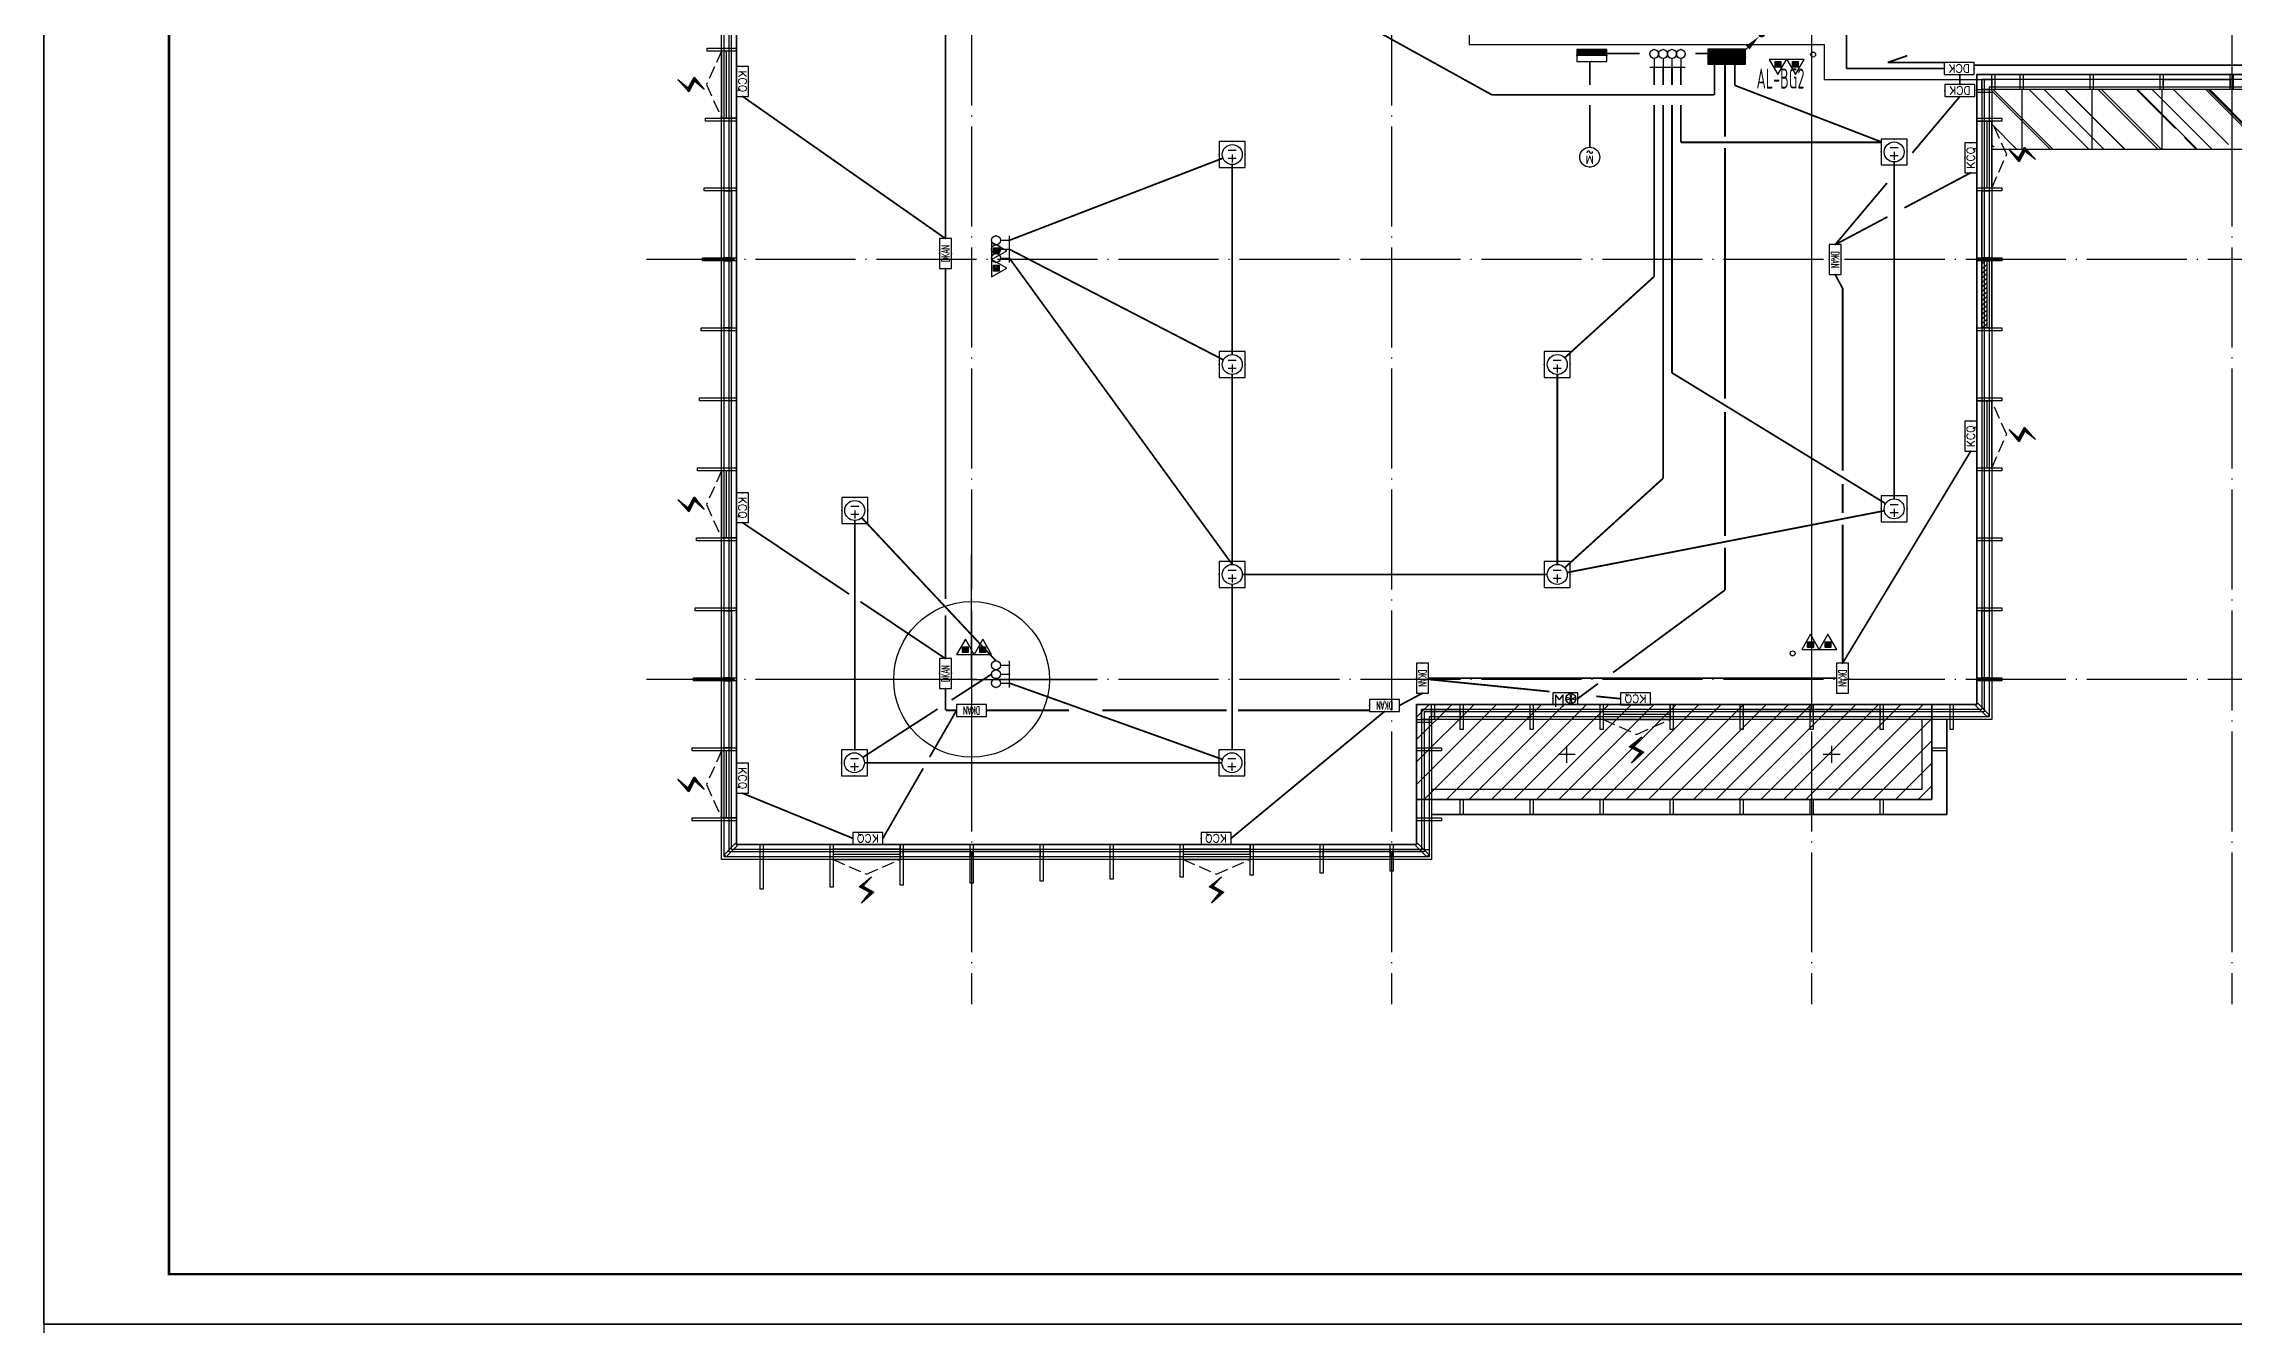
# Model space of a CAD drawing. Extents: x -292644 to 263613, y -713695 to 491457.
# Drawn here: x 93204 to 136987, y 46500 to 72115 of the extents above; entities that cross this region are included whole.
import ezdxf
from ezdxf.enums import TextEntityAlignment as Align
from ezdxf.xclip import XClip

# ---------------------------------------------------------------- set-up
doc = ezdxf.new("R2010")
doc.units = 0
doc.header["$LTSCALE"] = 1000
doc.header["$MEASUREMENT"] = 0
for name, pattern in [('104-10 轴网$0$DOTE', [2.42, 2, -0.2, 0.02, -0.2]), ('8#楼幕墙$0$109-34 轴网$0$L1$0$$AUDIT_BAD_LTYPE1', [0]), ('8#楼幕墙$0$DASH', [0.35, 0.25, -0.1]), ('X-104 8#10#平面_t3$0$109-34 轴网$0$L1$0$$AUDIT_BAD_LTYPE1', [0]), ('X-104 8#10#平面_t3$0$DASH', [0.35, 0.25, -0.1])]:
    doc.linetypes.add(name, pattern=pattern)
doc.layers.get('0').update_dxf_attribs({"linetype": 'CONTINUOUS'})
doc.layers.get('Defpoints').update_dxf_attribs({"linetype": 'CONTINUOUS'})
for name, color, linetype in [('104-10 轴网$0$A_AXIS-轴线', 36, '104-10 轴网$0$DOTE'), ('8#楼幕墙$0$04-电动窗', 1, 'CONTINUOUS'), ('8#楼幕墙$0$A-C_玻璃幕墙', 140, 'CONTINUOUS'), ('8#楼幕墙$0$A-O_屋面', 201, 'CONTINUOUS'), ('8#楼幕墙$0$A-TECH_结构', 21, 'CONTINUOUS'), ('DIM-箱柜', 3, 'CONTINUOUS'), ('EQUIP-动力', 3, 'CONTINUOUS'), ('EQUIP-照明', 3, 'CONTINUOUS'), ('EQUIP-箱柜', 3, 'CONTINUOUS'), ('LWIRE', 4, 'CONTINUOUS'), ('WIRE-照明', 1, 'CONTINUOUS'), ('X-104 8#10#平面_t3$0$A-C_玻璃幕墙', 140, 'CONTINUOUS'), ('X-104 8#10#平面_t3$0$A-O_分水线', 127, 'CONTINUOUS'), ('X-104 8#10#平面_t3$0$A-O_屋面', 201, 'CONTINUOUS'), ('X-104 8#10#平面_t3$0$A-SUR_看线', 231, 'CONTINUOUS'), ('X-104 8#10#平面_t3$0$A-TECH_结构', 21, 'CONTINUOUS'), ('X-104 8#10#平面_t3$0$EH_玻璃', 156, 'CONTINUOUS'), ('X-104 8#10#平面_t3$0$水-消火栓', 41, 'CONTINUOUS')]:
    doc.layers.add(name, color=color, linetype=linetype)
doc.layers.add('8#楼幕墙$0$04-不打印_辅助线', color=165, linetype='CONTINUOUS', plot=False)
doc.layers.add('X-104 8#10#平面_t3$0$04-不打印_辅助线', color=165, linetype='CONTINUOUS', plot=False)
doc.layers.add('X-104 8#10#平面_t3$0$000套内', color=226, linetype='CONTINUOUS', lineweight=30, plot=False)
doc.layers.get('X-104 8#10#平面_t3$0$A-O_分水线').off()
doc.styles.add('_TCH_LABEL', font='COMPLEX', dxfattribs={"bigfont": 'GBCBIG'})
doc.styles.add('_TEL_DIM', font='SIMPLEX', dxfattribs={"width": 0.8, "height": 3.5, "bigfont": 'HZTXT'})
doc.styles.get("Standard").update_dxf_attribs({"font": 'gbenor.shx', "bigfont": 'gbcbig.shx'})

# ---------------------------------------------------------------- blocks, each defined once
blk = doc.blocks.new('图框-A1')
for points, const_width in [([(0, 0), (841, 0), (841, 594), (0, 594)], 0.05), ([(766, 584), (25, 584), (25, 10), (766, 10)], 0.5)]:
    blk.add_lwpolyline(points, close=True, dxfattribs=dict(const_width=const_width))
at = {"const_width": 0.05}
for points in [[(420.5, 594), (420.5, 592)], [(420.5, 0), (420.5, 2)]]:
    blk.add_lwpolyline(points, dxfattribs=at)
blk = doc.blocks.new('104-10 轴网')
at = {"layer": '104-10 轴网$0$A_AXIS-轴线', "linetype": '104-10 轴网$0$DOTE'}
for p, q in [((120430, 40100), (120430, -6500)), ((128830, 40100), (128830, -6500)), ((137230, 40100), (137230, -6500)), ((145630, 40100), (145630, -6500)), ((168930, 8400), (113930, 8400)), ((168930, 0), (113930, 0))]:
    blk.add_line(p, q, dxfattribs=at)
at = {"layer": 'Defpoints'}
blk.add_lwpolyline([(104380, 45500), (178480, 45500), (178480, -11900), (104380, -11900)], close=True, dxfattribs=at)
blk = doc.blocks.new('X-104 8#10#平面_t3$0$fdhggh')
at = {"layer": 'X-104 8#10#平面_t3$0$04-不打印_辅助线', "linetype": 'X-104 8#10#平面_t3$0$109-34 轴网$0$L1$0$$AUDIT_BAD_LTYPE1'}
h = blk.add_hatch(dxfattribs=at)
h.set_pattern_fill('ANSI31', color=256, scale=200)
h.set_pattern_definition([(45, (-111756.95, 3e-10), (-224.5064, 224.5064), [])])
h.paths.add_polyline_path([(8900, 57000), (19200, 57000), (19200, 58900), (8900, 58900), (8900, 57000)])
at = {"layer": 'X-104 8#10#平面_t3$0$A-TECH_结构', "linetype": 'X-104 8#10#平面_t3$0$109-34 轴网$0$L1$0$$AUDIT_BAD_LTYPE1'}
for points in [[(42500, 87900), (42500, 97700), (24700, 97700), (24700, 96300), (13500, 96300), (13500, 89300), (7900, 89300), (7900, 87900), (-3300, 87900), (-3300, 76700), (-4700, 76700), (-4700, 56100), (8900, 56100), (8900, 58900), (20100, 58900), (20100, 71500), (27100, 71500), (27100, 75700), (33100, 75700), (33100, 72900), (45300, 72900), (45300, 87900)], [(8900, 57000), (19200, 57000), (19200, 58900), (8900, 58900), (8900, 57000)]]:
    blk.add_lwpolyline(points, close=True, dxfattribs=at)
blk = doc.blocks.new('8#楼幕墙$0$2')
at = {"linetype": '8#楼幕墙$0$109-34 轴网$0$L1$0$$AUDIT_BAD_LTYPE1'}
for points in [[(-199772, 234016), (-199772, 236514)], [(-199772, 234016), (-202271, 234016)], [(-199772, 234016), (-199772, 231517)], [(-199772, 234016), (-197274, 234016)]]:
    blk.add_lwpolyline(points, dxfattribs=at)
blk.add_circle((-199772, 234016), 1557)
blk = doc.blocks.new('8#楼幕墙$0$ii')
blk.add_lwpolyline([(-1340, 0), (0, 0), (0, -150), (-1340, -150)], close=True)
blk = doc.blocks.new('8#楼幕墙$0$$WINLIB2D$00000039')
at = {"color": 0}
for points in [[(-0.5, 0.5), (-0.5, -0.5)], [(0.5, 0.5), (-0.5, 0.5)], [(0.5, -0.5), (0.5, 0.5)], [(-0.5, 0.167), (0.5, 0.167)], [(-0.452, -0.167), (-0.5, 0.084)], [(-0.384, -0.167), (-0.448, 0.167)], [(-0.316, -0.167), (-0.38, 0.167)], [(-0.248, -0.167), (-0.312, 0.167)], [(-0.18, -0.167), (-0.244, 0.167)], [(-0.112, -0.167), (-0.176, 0.167)], [(-0.044, -0.167), (-0.108, 0.167)], [(0.024, -0.167), (-0.04, 0.167)], [(0.092, -0.167), (0.028, 0.167)], [(0.16, -0.167), (0.096, 0.167)], [(0.228, -0.167), (0.164, 0.167)], [(0.296, -0.167), (0.232, 0.167)], [(0.364, -0.167), (0.3, 0.167)], [(0.432, -0.167), (0.368, 0.167)], [(0.5, -0.167), (0.436, 0.167)], [(-0.5, -0.167), (0.5, -0.167)], [(0.5, -0.5), (-0.5, -0.5)]]:
    blk.add_lwpolyline(points, dxfattribs=at)
blk = doc.blocks.new('8#楼幕墙$0$$TCHSYS$WIN2D')
for p, q in [((-0.5, 0.5), (0.5, 0.5)), ((-0.5, 0.5), (-0.5, -0.5)), ((0.5, 0.5), (0.5, -0.5)), ((0.5, 0.167), (-0.5, 0.167)), ((0.5, -0.167), (-0.5, -0.167)), ((-0.5, -0.5), (0.5, -0.5))]:
    blk.add_line(p, q)
blk = doc.blocks.new('8#楼幕墙$0$开启扇')
at = {"layer": '8#楼幕墙$0$04-电动窗'}
h = blk.add_hatch(color=1, dxfattribs=at)
h.dxf.hatch_style = 1
h.paths.add_polyline_path([(771, 399), (600, 588), (817, 705), (569, 925), (738, 715), (521, 598)])
at = {"linetype": '8#楼幕墙$0$DASH'}
blk.add_lwpolyline([(0, 50), (670, 350), (1340, 50)], dxfattribs=at)
at = {"layer": '8#楼幕墙$0$04-电动窗', "color": 1}
blk.add_lwpolyline([(771, 399), (600, 588), (817, 705), (569, 925), (738, 715), (521, 598), (771, 399)], close=True, dxfattribs=at)
at = {"xscale": -1340, "yscale": 300, "zscale": 1340, "rotation": 180}
blk.add_blockref('8#楼幕墙$0$$TCHSYS$WIN2D', (670, -100), dxfattribs=at)
blk = doc.blocks.new('*U3362')
blk.add_lwpolyline([(720, 0), (0, 0), (0, 150), (720, 150)], close=True)
blk = doc.blocks.new('*U3358')
blk.add_lwpolyline([(510, 0), (0, 0), (0, 150), (510, 150)], close=True)
blk = doc.blocks.new('8#楼幕墙$0$A$C13E80662')
for points in [[(150, 150), (150, 200), (0, 200), (0, 0), (150, 0)], [(150, 0), (200, 0), (200, 150), (150, 150)]]:
    blk.add_lwpolyline(points)
blk = doc.blocks.new('8#楼幕墙')
at = {"layer": '8#楼幕墙$0$04-不打印_辅助线'}
for points in [[(-18550, 46500), (65550, 46500), (65550, 105900), (-18550, 105900)], [(-18550, -12900), (65550, -12900), (65550, 46500), (-18550, 46500)]]:
    blk.add_lwpolyline(points, close=True, dxfattribs=at)
at = {"layer": '8#楼幕墙$0$A-C_玻璃幕墙'}
for points in [[(-3600, 88200), (7600, 88200), (7600, 89600), (13200, 89600), (13200, 96600), (24400, 96600), (24400, 98000), (42800, 98000), (42800, 88200), (45600, 88200), (45600, 72600), (32800, 72600), (32800, 75400), (27400, 75400), (27400, 71200), (20400, 71200), (20400, 58600), (9200, 58600), (9200, 55800), (-5000, 55800), (-5000, 77000), (-3600, 77000)], [(-3550, 88150), (7650, 88150), (7650, 89550), (13250, 89550), (13250, 96550), (24450, 96550), (24450, 97950), (42750, 97950), (42750, 88150), (45550, 88150), (45550, 72650), (32850, 72650), (32850, 75450), (27350, 75450), (27350, 71250), (20350, 71250), (20350, 58650), (9150, 58650), (9150, 55850), (-4950, 55850), (-4950, 76950), (-3550, 76950)], [(-3400, 88000), (7800, 88000), (7800, 89400), (13400, 89400), (13400, 96400), (24600, 96400), (24600, 97800), (42600, 97800), (42600, 88000), (45400, 88000), (45400, 72800), (33000, 72800), (33000, 75600), (27200, 75600), (27200, 71400), (20200, 71400), (20200, 58800), (9000, 58800), (9000, 56000), (-4800, 56000), (-4800, 76800), (-3400, 76800)], [(-5290, 71970), (-5290, 72030), (-4700, 72030), (-4700, 71970)], [(20460, 71200), (20400, 71200), (20400, 71500), (20460, 71500)], [(20970, 71500), (21030, 71500), (21030, 71200), (20970, 71200)], [(22370, 71500), (22430, 71500), (22430, 71200), (22370, 71200)], [(23770, 71500), (23830, 71500), (23830, 71200), (23770, 71200)], [(25170, 71500), (25230, 71500), (25230, 71200), (25170, 71200)], [(20400, 71200), (20400, 71140), (20100, 71140), (20100, 71200)], [(-5320, 70570), (-5320, 70630), (-4700, 70630), (-4700, 70570)], [(20100, 70570), (20100, 70630), (20600, 70630), (20600, 70570)], [(-5350, 69170), (-5350, 69230), (-4700, 69230), (-4700, 69170)], [(20100, 69170), (20100, 69230), (20600, 69230), (20600, 69170)], [(-5380, 67770), (-5380, 67830), (-4700, 67830), (-4700, 67770)], [(20100, 67770), (20100, 67830), (20600, 67830), (20600, 67770)], [(-5410, 66370), (-5410, 66430), (-4700, 66430), (-4700, 66370)], [(20100, 66370), (20100, 66430), (20600, 66430), (20600, 66370)], [(-5440, 64970), (-5440, 65030), (-4700, 65030), (-4700, 64970)], [(20100, 64970), (20100, 65030), (20600, 65030), (20600, 64970)], [(-5480, 63570), (-5480, 63630), (-4700, 63630), (-4700, 63570)], [(20100, 63570), (20100, 63630), (20600, 63630), (20600, 63570)], [(-5500, 62170), (-5500, 62230), (-4700, 62230), (-4700, 62170)], [(20100, 62170), (20100, 62230), (20600, 62230), (20600, 62170)], [(-5530, 60770), (-5530, 60830), (-4700, 60830), (-4700, 60770)], [(20100, 60770), (20100, 60830), (20600, 60830), (20600, 60770)], [(-5560, 59370), (-5560, 59430), (-4700, 59430), (-4700, 59370)], [(20100, 59370), (20100, 59430), (20600, 59430), (20600, 59370)], [(9260, 58600), (9200, 58600), (9200, 58900), (9260, 58900)], [(9830, 58400), (9770, 58400), (9770, 58900), (9830, 58900)], [(11230, 58400), (11170, 58400), (11170, 58900), (11230, 58900)], [(12630, 58400), (12570, 58400), (12570, 58900), (12630, 58900)], [(14030, 58400), (13970, 58400), (13970, 58900), (14030, 58900)], [(15430, 58400), (15370, 58400), (15370, 58900), (15430, 58900)], [(16830, 58400), (16770, 58400), (16770, 58900), (16830, 58900)], [(18230, 58400), (18170, 58400), (18170, 58900), (18230, 58900)], [(19630, 58400), (19570, 58400), (19570, 58900), (19630, 58900)], [(20350, 58693), (20307, 58650), (20079, 58879), (20121, 58921)], [(9200, 58600), (9200, 58540), (8900, 58540), (8900, 58600)], [(-5590, 57970), (-5590, 58030), (-4700, 58030), (-4700, 57970)], [(8900, 57970), (8900, 58030), (9400, 58030), (9400, 57970)], [(19200, 57970), (19200, 58030), (19500, 58030), (19500, 57970)], [(9830, 56700), (9770, 56700), (9770, 57000), (9830, 57000)], [(11230, 56700), (11170, 56700), (11170, 57000), (11230, 57000)], [(12630, 56700), (12570, 56700), (12570, 57000), (12630, 57000)], [(14030, 56700), (13970, 56700), (13970, 57000), (14030, 57000)], [(15430, 56700), (15370, 56700), (15370, 57000), (15430, 57000)], [(16830, 56700), (16770, 56700), (16770, 57000), (16830, 57000)], [(18230, 56700), (18170, 56700), (18170, 57000), (18230, 57000)], [(-5590, 56570), (-5590, 56630), (-4700, 56630), (-4700, 56570)], [(8900, 56570), (8900, 56630), (9400, 56630), (9400, 56570)], [(-4679, 56079), (-4721, 56121), (-4950, 55893), (-4908, 55850)], [(-4170, 55200), (-4230, 55200), (-4230, 56100), (-4170, 56100)], [(-2770, 55240), (-2830, 55240), (-2830, 56100), (-2770, 56100)], [(-1370, 55280), (-1430, 55280), (-1430, 56100), (-1370, 56100)], [(30, 55320), (-30, 55320), (-30, 56100), (30, 56100)], [(1430, 55360), (1370, 55360), (1370, 56100), (1430, 56100)], [(2830, 55400), (2770, 55400), (2770, 56100), (2830, 56100)], [(4230, 55440), (4170, 55440), (4170, 56100), (4230, 56100)], [(5630, 55480), (5570, 55480), (5570, 56100), (5630, 56100)], [(7030, 55520), (6970, 55520), (6970, 56100), (7030, 56100)], [(8430, 55560), (8370, 55560), (8370, 56100), (8430, 56100)], [(9150, 55893), (9107, 55850), (8879, 56079), (8921, 56121)]]:
    blk.add_lwpolyline(points, close=True, dxfattribs=at)
at = {"layer": '8#楼幕墙$0$A-O_屋面'}
for points in [[(19500, 58600), (19500, 56700), (9200, 56700)], [(19200, 58600), (19200, 57000), (9200, 57000)], [(19000, 58600), (19000, 57200), (9200, 57200)]]:
    blk.add_lwpolyline(points, dxfattribs=at)
at = {"layer": '8#楼幕墙$0$A-TECH_结构'}
blk.add_lwpolyline([(-3300, 87900), (7900, 87900), (7900, 89300), (13500, 89300), (13500, 96300), (24700, 96300), (24700, 97700), (42500, 97700), (42500, 87900), (45300, 87900), (45300, 72900), (33100, 72900), (33100, 75700), (27100, 75700), (27100, 71500), (20100, 71500), (20100, 58900), (8900, 58900), (8900, 56100), (-4700, 56100), (-4700, 76700), (-3300, 76700)], close=True, dxfattribs=at)
at = {"layer": '8#楼幕墙$0$04-不打印_辅助线', "rotation": 180}
blk.add_blockref('8#楼幕墙$0$2', (-199772, 293416), dxfattribs=at)
at = {"layer": '8#楼幕墙$0$A-C_玻璃幕墙', "linetype": '8#楼幕墙$0$109-34 轴网$0$L1$0$$AUDIT_BAD_LTYPE1', "xscale": -1}
for p, rotation in [((-4950, 71970), 90), ((20350, 69230), 270), ((20350, 63630), 270), ((-4950, 63570), 90), ((12630, 58650), 180), ((-4950, 57970), 90), ((-2770, 55850), 180), ((4230, 55850), 180)]:
    blk.add_blockref('8#楼幕墙$0$开启扇', p, dxfattribs=dict(at, rotation=rotation))
at = {"layer": '8#楼幕墙$0$A-C_玻璃幕墙', "xscale": -1, "rotation": 180}
for p in [(20200, 71400), (9000, 58800)]:
    blk.add_blockref('8#楼幕墙$0$A$C13E80662', p, dxfattribs=at)
at = {"layer": '8#楼幕墙$0$A-C_玻璃幕墙'}
for name, p, rotation in [('8#楼幕墙$0$ii', (23830, 71250), 180), ('8#楼幕墙$0$ii', (-4950, 69170), 90), ('8#楼幕墙$0$ii', (20350, 67830), 270), ('8#楼幕墙$0$ii', (-4950, 67770), 90), ('8#楼幕墙$0$ii', (-4950, 60770), 90), ('8#楼幕墙$0$ii', (20200, 60770), 90), ('8#楼幕墙$0$ii', (-4950, 59370), 90), ('*U3358', (9770, 58800), 180), ('8#楼幕墙$0$ii', (15430, 58650), 180), ('8#楼幕墙$0$ii', (16830, 58650), 180), ('8#楼幕墙$0$ii', (-1370, 55850), 180), ('8#楼幕墙$0$ii', (30, 55850), 180), ('8#楼幕墙$0$ii', (7030, 55850), 180), ('*U3362', (9150, 56000), 180)]:
    blk.add_blockref(name, p, dxfattribs=dict(at, rotation=rotation))
at = {"layer": '8#楼幕墙$0$A-C_玻璃幕墙', "linetype": '8#楼幕墙$0$109-34 轴网$0$L1$0$$AUDIT_BAD_LTYPE1', "rotation": 270}
blk.add_blockref('8#楼幕墙$0$ii', (20350, 66430), dxfattribs=at)
at = {"layer": 'Defpoints', "color": 2, "linetype": '8#楼幕墙$0$109-34 轴网$0$L1$0$$AUDIT_BAD_LTYPE1', "xscale": 1340, "yscale": 300.0000000000001, "zscale": -1340, "rotation": 270}
blk.add_blockref('8#楼幕墙$0$$WINLIB2D$00000039', (20250, 67100), dxfattribs=at)
blk = doc.blocks.new('X-104 8#10#平面_t3$0$jtkjuyriuy')
h = blk.add_hatch()
h.set_pattern_fill('ANSI31', color=8, scale=30, angle=45)
h.set_pattern_definition([(90, (0, 0), (-47.625, 1e-14), [])])
h.paths.add_polyline_path([(-138, 138), (138, 138), (138, -138), (-138, -138)])
for points in [[(-168, 168), (168, 168), (168, -168), (-168, -168)], [(-138, 138), (138, 138), (138, -138), (-138, -138)]]:
    blk.add_lwpolyline(points, close=True)
at = {"layer": 'X-104 8#10#平面_t3$0$04-不打印_辅助线'}
for p, q in [((-168, 0), (168, 0)), ((0, 168), (0, -168))]:
    blk.add_line(p, q, dxfattribs=at)
blk = doc.blocks.new('X-104 8#10#平面_t3$0$$TWTSYS$00000546')
h = blk.add_hatch()
h.set_pattern_fill('ANSI31', color=256, scale=200, style=0)
h.set_pattern_definition([(45, (-38543.802, -6670.83), (-17.67767, 17.67767), [])])
h.paths.add_polyline_path([(-65, 174), (65, 174), (65, 44), (-65, 44)])
for points in [[(0, 344), (-198, 0), (198, 0)], [(-65, 174), (65, 174), (65, 44), (-65, 44)]]:
    blk.add_lwpolyline(points, close=True)
blk = doc.blocks.new('X-104 8#10#平面_t3$0$A$C46662BA1')
at = {"layer": 'X-104 8#10#平面_t3$0$水-消火栓'}
for centre in [(128587, 71900), (128177, 59920)]:
    blk.add_circle(centre, 50, dxfattribs=at)
at = {"layer": 'X-104 8#10#平面_t3$0$水-消火栓', "xscale": 0.88, "yscale": 0.88, "zscale": 0.88}
for p, rotation in [((127882, 71800), 179.9999999999992), ((128232, 71800), 179.9999999999992), ((112157, 67975), 270), ((112157, 67626), 270), ((111633, 59900), 359.9999999999999), ((111982, 59900), 359.9999999999999), ((128534, 59999), 359.9999999999999), ((128883, 59999), 359.9999999999999)]:
    blk.add_blockref('X-104 8#10#平面_t3$0$$TWTSYS$00000546', p, dxfattribs=dict(at, rotation=rotation))
blk = doc.blocks.new('X-104 8#10#平面_t3')
at = {"layer": 'X-104 8#10#平面_t3$0$EH_玻璃'}
h = blk.add_hatch(dxfattribs=at)
h.set_pattern_fill('AR-RROOF', color=256, scale=600, angle=135)
h.set_pattern_definition([(135, (153756.95, 1e-05), (-1724.209, 646.5784), [11430, -1524, 3810, -762]), (135, (152770.9, 447.2), (-177.809, -1255.44), [2286, -251.46, 4572, -571.5]), (135, (153029.55, -188.6), (-3162.8462, 2440.8336), [6096, -1066.8, 3048, -762])])
h.paths.add_polyline_path([(141157, 73800), (139157, 73800), (139157, 71200), (132157, 71200), (132157, 70000), (141157, 70000)])
at = {"linetype": 'X-104 8#10#平面_t3$0$109-34 轴网$0$L1$0$$AUDIT_BAD_LTYPE1'}
blk.add_lwpolyline([(177307, 105900), (177307, 46500), (93207, 46500), (93207, 105900)], close=True, dxfattribs=at)
at = {"layer": 'X-104 8#10#平面_t3$0$000套内'}
blk.add_lwpolyline([(120157, 88050), (120157, 84250), (120057, 84250), (120057, 81450), (121707, 81450), (121707, 72100), (128807, 72100), (128807, 71400), (132007, 71400), (132007, 58750), (120807, 58750), (120807, 55950), (106907, 55950), (106907, 71500), (106907, 76850), (108307, 76850), (108307, 88050)], close=True, dxfattribs=at)
at = {"layer": 'X-104 8#10#平面_t3$0$04-不打印_辅助线', "linetype": 'X-104 8#10#平面_t3$0$109-34 轴网$0$L1$0$$AUDIT_BAD_LTYPE1'}
blk.add_lwpolyline([(177307, 46500), (93207, 46500), (93207, 105900), (177307, 105900)], close=True, dxfattribs=at)
at = {"layer": 'X-104 8#10#平面_t3$0$04-不打印_辅助线'}
blk.add_lwpolyline([(131257, 56700), (131257, 58600), (120957, 58600), (120957, 56700)], close=True, dxfattribs=at)
at = {"layer": 'X-104 8#10#平面_t3$0$A-C_玻璃幕墙'}
for p, q in [((132757, 71200), (132757, 70000)), ((134157, 71200), (134157, 70000)), ((135557, 71200), (135557, 70000)), ((136957, 71200), (136957, 70000))]:
    blk.add_line(p, q, dxfattribs=at)
blk.add_lwpolyline([(141157, 73500), (141157, 70000), (132157, 70000)], dxfattribs=at)
at = {"layer": 'X-104 8#10#平面_t3$0$A-O_屋面'}
for points in [[(131257, 58600), (131257, 56700), (120957, 56700)], [(130957, 58600), (130957, 57000), (120957, 57000)]]:
    blk.add_lwpolyline(points, dxfattribs=at)
at = {"layer": 'X-104 8#10#平面_t3$0$A-SUR_看线', "linetype": 'X-104 8#10#平面_t3$0$DASH', "ltscale": 2, "const_width": 30}
blk.add_lwpolyline([(128557, 59800), (128557, 72000)], dxfattribs=at)
at = {"layer": 'X-104 8#10#平面_t3$0$A-TECH_结构', "linetype": 'X-104 8#10#平面_t3$0$109-34 轴网$0$L1$0$$AUDIT_BAD_LTYPE1'}
blk.add_lwpolyline([(130957, 58900), (130957, 57000), (120657, 57000)], dxfattribs=at)
at = {"linetype": 'X-104 8#10#平面_t3$0$109-34 轴网$0$L1$0$$AUDIT_BAD_LTYPE1'}
ref = blk.add_blockref('8#楼幕墙', (111757, 0), dxfattribs=at)
XClip(ref).set_block_clipping_path([(-18549.9999999995, -12899.9999999999), (65550.0000000003, 284100.0000000003)])
blk.add_blockref('X-104 8#10#平面_t3$0$fdhggh', (111757, 0), dxfattribs=at)
at = {"xscale": 100, "yscale": 100, "zscale": 100}
for p in [(93207, 46500), (93207, -12900)]:
    blk.add_blockref('图框-A1', p, dxfattribs=at)
at = {"linetype": 'X-104 8#10#平面_t3$0$109-34 轴网$0$L1$0$$AUDIT_BAD_LTYPE1'}
ref = blk.add_blockref('104-10 轴网', (-8673, 59400), dxfattribs=at)
XClip(ref).set_block_clipping_path([(104379.5977508624, -11900), (178479.5977508624, 45500)])
at = {"layer": 'X-104 8#10#平面_t3$0$A-O_分水线', "linetype": 'X-104 8#10#平面_t3$0$109-34 轴网$0$L1$0$$AUDIT_BAD_LTYPE1'}
blk.add_blockref('X-104 8#10#平面_t3$0$A$C46662BA1', (0, 0), dxfattribs=at)
at = {"layer": 'X-104 8#10#平面_t3$0$A-O_分水线', "xscale": -1}
for p in [(123657, 57900), (128957, 57900)]:
    blk.add_blockref('X-104 8#10#平面_t3$0$jtkjuyriuy', p, dxfattribs=at)
blk = doc.blocks.new('*X9')
at = {"color": 0}
for p, q in [((-250, 33), (-83, 200)), ((-250, 68), (-118, 200)), ((-250, 104), (-154, 200)), ((-250, 139), (-189, 200)), ((-250, 174), (-224, 200)), ((-247, 0), (-47, 200)), ((-212, 0), (-12, 200)), ((-177, 0), (23, 200)), ((-141, 0), (59, 200)), ((-106, 0), (94, 200)), ((-71, 0), (129, 200)), ((-35, 0), (165, 200)), ((0, 0), (200, 200)), ((35, 0), (235, 200)), ((71, 0), (250, 179)), ((106, 0), (250, 144)), ((141, 0), (250, 109)), ((177, 0), (250, 73)), ((212, 0), (250, 38)), ((247, 0), (250, 3))]:
    blk.add_line(p, q, dxfattribs=at)
blk = doc.blocks.new('$equip$00001421')
for p, q in [((0.75, 0.6), (-0.75, 0.6)), ((-0.75, 0.6), (-0.75, 0)), ((-0.75, 0), (0.75, 0)), ((0.75, 0), (0.75, 0.6))]:
    blk.add_line(p, q)
at = {"const_width": 0.6}
blk.add_lwpolyline([(-0.75, 0.3), (0.75, 0.3)], dxfattribs=at)
for p in [(-0.75, 0.3), (0, 0.6), (0, 0), (0.75, 0.3)]:
    blk.add_point(p)
at = {"xscale": 0.00300000000061118, "yscale": 0.00300000000061118, "zscale": 0.00300000000061118}
blk.add_blockref('*X9', (0, 0), dxfattribs=at)
at = {"style": '_TCH_LABEL', "flags": 9}
blk.add_attdef('A', (0, 0), '', height=0.00002, dxfattribs=at)
blk = doc.blocks.new('$TelecSys$00000081')
for p, q in [((0.104, 0.104), (0.104, 0.104)), ((-1.15, -1.15), (-0.55, -0.55)), ((-0.104, -0.104), (-0.104, -0.104))]:
    blk.add_line(p, q)
at = {"const_width": 0.142}
blk.add_lwpolyline([(0.071, 0, 1), (-0.071, 0, 1)], format="xyb", close=True, dxfattribs=at)
blk.add_solid([(-0.62, -0.48), (-0.48, -0.62), (-0.1, -0.1)])
at = {"width": 0.8, "flags": 9}
blk.add_attdef('A', (0, 0), '', height=0.00002, rotation=180, dxfattribs=at)
blk = doc.blocks.new('$equip$00001344')
for p, q in [((0.65, 0.65), (-0.65, 0.65)), ((-0.65, 0.65), (-0.65, -0.65)), ((-0.2, 0.2), (0.2, 0.2)), ((0, 0), (0, 0.4)), ((0.65, -0.65), (0.65, 0.65)), ((-0.65, -0.65), (0.65, -0.65)), ((-0.2, -0.2), (0.2, -0.2))]:
    blk.add_line(p, q)
blk.add_circle((0, 0), 0.5)
for p in [(-0.65, 0), (0, 0.65), (0.65, 0), (0, -0.65)]:
    blk.add_point(p)
at = {"flags": 9}
blk.add_attdef('A', (0, 0), '', height=0.00002, dxfattribs=at)
blk = doc.blocks.new('$equip$00002672')
for p, q in [((0.22, 0.89), (-0.22, 0.89)), ((0, 0.44), (0, 0.89))]:
    blk.add_line(p, q)
blk.add_circle((0, 0.22), 0.222)
for p in [(-0.22, 0.22), (0, 0.89), (0, 0), (0.22, 0.22)]:
    blk.add_point(p)
at = {"color": 7, "style": '_TEL_DIM', "flags": 1}
for tag in ['A', 'REMARK']:
    blk.add_attdef(tag, text='', height=0.00002, dxfattribs=at).set_placement((0, 0), align=Align.MIDDLE_CENTER)
blk = doc.blocks.new('$equip_U$00000229(HT0843)')
at = {"color": 3, "const_width": 0.025}
blk.add_lwpolyline([(-0.5, 0, 0.414214), (0, -0.5, 0.414214), (0.5, 0, 0.414214), (0, 0.5, 0.414214), (-0.5, 0, -1)], format="xyb", dxfattribs=at)
at = {"color": 3}
blk.add_circle((0, 0), 0.5, dxfattribs=at)
at = {"color": 7}
for centre, radius, start, end in [((-0.07, -0.27), 0.0768, 17.2272, 184.2164), ((0.07, -0.23), 0.0769, 197.2591, 5.1179)]:
    blk.add_arc(centre, radius, start, end, dxfattribs=at)
for p in [(-0.5, 0), (0, 0.5), (0, 0), (0.5, 0), (0, -0.5)]:
    blk.add_point(p)
at = {"color": 7, "style": '_TEL_DIM'}
blk.add_attdef('$TEXT$', text='', height=0.4, dxfattribs=at).set_placement((0, 0.14), align=Align.MIDDLE_CENTER)
at = {"color": 7, "style": '_TEL_DIM', "flags": 1}
blk.add_attdef('A', text='', height=0.000025, dxfattribs=at).set_placement((0, 0), align=Align.MIDDLE_CENTER)
blk = doc.blocks.new('*X16')
at = {"color": 0}
for p, q in [((-250, 33), (-183, 100)), ((-250, 68), (-218, 100)), ((-247, 0), (-147, 100)), ((-212, 0), (-112, 100)), ((-177, 0), (-77, 100)), ((-141, 0), (-41, 100)), ((-106, 0), (-6, 100)), ((-71, 0), (29, 100)), ((-35, 0), (65, 100)), ((0, 0), (100, 100)), ((35, 0), (135, 100)), ((71, 0), (171, 100)), ((106, 0), (206, 100)), ((141, 0), (241, 100)), ((177, 0), (250, 73)), ((212, 0), (250, 38)), ((247, 0), (250, 3))]:
    blk.add_line(p, q, dxfattribs=at)
blk = doc.blocks.new('$equip$00001414')
for p, q in [((0.75, 0.6), (-0.75, 0.6)), ((-0.75, 0.6), (-0.75, 0)), ((-0.75, 0.3), (0.75, 0.3)), ((-0.75, 0), (0.75, 0)), ((0.75, 0), (0.75, 0.6))]:
    blk.add_line(p, q)
at = {"const_width": 0.3}
blk.add_lwpolyline([(-0.75, 0.15), (0.75, 0.15)], dxfattribs=at)
for p in [(-0.75, 0.3), (0, 0.6), (0, 0), (0.75, 0.3)]:
    blk.add_point(p)
at = {"xscale": 0.00300000000061118, "yscale": 0.00300000000061118, "zscale": 0.00300000000061118}
blk.add_blockref('*X16', (0, 0), dxfattribs=at)
at = {"style": '_TCH_LABEL', "flags": 9}
blk.add_attdef('A', (0, 0), '', height=0.00002, dxfattribs=at)
blk = doc.blocks.new('$equip$00001816')
for p, q in [((0.75, 0.6), (-0.75, 0.6)), ((-0.75, 0.6), (-0.75, 0)), ((-0.75, 0), (0.75, 0)), ((0.75, 0), (0.75, 0.6))]:
    blk.add_line(p, q)
for p in [(-0.75, 0.3), (0, 0.6), (0, 0), (0.75, 0.3)]:
    blk.add_point(p)
at = {"color": 7, "style": '_TEL_DIM'}
blk.add_attdef('$TEXT$', text='', height=0.4, dxfattribs=at).set_placement((0, 0.3), align=Align.MIDDLE_CENTER)
at = {"color": 7, "style": '_TEL_DIM', "flags": 1}
blk.add_attdef('A', text='', height=0.00002, dxfattribs=at).set_placement((0, 0), align=Align.MIDDLE_CENTER)
blk = doc.blocks.new('$equip$00001305')
for p, q in [((-0.62, 0.35), (-0.62, -0.23)), ((0.62, 0.35), (-0.62, 0.35)), ((-0.49, 0.24), (-0.49, -0.35)), ((-0.49, 0.24), (-0.3, 0)), ((-0.12, 0.24), (-0.3, 0)), ((-0.12, 0.24), (-0.12, -0.35)), ((0.47, 0), (0.08, 0.11)), ((0.08, 0), (0.47, 0.11)), ((0.22, 0.25), (0.33, -0.14)), ((0.22, -0.14), (0.33, 0.25)), ((0.62, -0.23), (0.62, 0.35)), ((-0.62, -0.23), (0.62, -0.23))]:
    blk.add_line(p, q)
blk.add_circle((0.28, 0.05), 0.255)
for centre, start, end in [((0.08, 0.05), 90, 270), ((0.28, 0.25), 0, 180), ((0.47, 0.05), 270, 90), ((0.28, -0.14), 180, 0)]:
    blk.add_arc(centre, 0.0529, start, end)
for p in [(-0.62, 0.06), (0, 0.35), (0.62, 0.06), (0, -0.23)]:
    blk.add_point(p)
at = {"flags": 9}
blk.add_attdef('A', (0, 0), '', height=0.00002, dxfattribs=at)

msp = doc.modelspace()

# ---------------------------------------------------------------- linework, layer by layer
at = {"layer": 'WIRE-照明', "linetype": 'Continuous', "const_width": 35}
for points in [[(122163, 71093), (117058, 73919)], [(129253, 71620), (129253, 73562)], [(111237, 68218), (111237, 73033)], [(125119, 71921), (124458, 71921)], [(126530, 71921), (126230, 71921)], [(130077, 71740), (130467, 71876)], [(124119, 71293), (124119, 71760)], [(125408, 71644), (125408, 71293)], [(125586, 71644), (125586, 71293)], [(125764, 71644), (125764, 71293)], [(125941, 71644), (125941, 71293)], [(126612, 71700), (126612, 71093)], [(126824, 71705), (126824, 70256)], [(127023, 71705), (127023, 71282)], [(129606, 71620), (129253, 71620)], [(131220, 71620), (129606, 71620)], [(131220, 71740), (130077, 71740)], [(131520, 71500), (131520, 71300)], [(138737, 71688), (131820, 71688)], [(111237, 68218), (107177, 71063)], [(126612, 71093), (122163, 71093)], [(130571, 69932), (131520, 71060)], [(124119, 70047), (124119, 70893)], [(125408, 70893), (125408, 70099)], [(125408, 70893), (125408, 67460)], [(125586, 70893), (125586, 70099)], [(125586, 70893), (125586, 63422)], [(125764, 70893), (125764, 70099)], [(125764, 70893), (125764, 65532)], [(125941, 70893), (125941, 70143)], [(125941, 70143), (129947, 70143)], [(112513, 68183), (116785, 69827)], [(116971, 69699), (116971, 65899)], [(126824, 70031), (126824, 65015)], [(129027, 68097), (130064, 69330)], [(130412, 68832), (131737, 69534)], [(129027, 68097), (130073, 68652)], [(112513, 68005), (116794, 65791)], [(111237, 61009), (111237, 67618)], [(112513, 67828), (116971, 61699)], [(125408, 67460), (123619, 65833)], [(129177, 67220), (129027, 67497)], [(129177, 63574), (129177, 67220)], [(116971, 65499), (116971, 61699)], [(123471, 65499), (123471, 61699)], [(125764, 65532), (130036, 62916)], [(126824, 64751), (126824, 62267)], [(131737, 63963), (129177, 59725)], [(125586, 63422), (123619, 61633)], [(129177, 62725), (129177, 63310)], [(112246, 59770), (109559, 62634)], [(123667, 61537), (130011, 62773)], [(107177, 62535), (109309, 61106)], [(109422, 62579), (109422, 57997)], [(129177, 59725), (129177, 62496)], [(126824, 62037), (126824, 61188)], [(116971, 61299), (116971, 57992)], [(123271, 61499), (117171, 61499)], [(109534, 60956), (111237, 59815)], [(126824, 61188), (124587, 59538)], [(111237, 59815), (111237, 60681)], [(111237, 59215), (111237, 58780)], [(112157, 59503), (111357, 58987)], [(112513, 59326), (116776, 57799)], [(120777, 59125), (120318, 58880)], [(129057, 59425), (120897, 59425)], [(123316, 59156), (120897, 59400)], [(124282, 59313), (123880, 59017)], [(111077, 58806), (109582, 57840)], [(111457, 58780), (110919, 57844)], [(111457, 58780), (111244, 58780)], [(112057, 58780), (113703, 58780)], [(114370, 58780), (116859, 58780)], [(120018, 58760), (116946, 56220)], [(117084, 58780), (119718, 58780)], [(124735, 59013), (124249, 59062)], [(116764, 57732), (109614, 57732)], [(110789, 57619), (109984, 56220)], [(107177, 57122), (109384, 56220)]]:
    msp.add_lwpolyline(points, dxfattribs=at)
at = {"layer": 'WIRE-照明', "linetype": 'Continuous', "const_width": 35, "elevation": 2500}
for points in [[(129947, 70153), (127023, 71282)], [(130207, 69750), (130207, 63011)]]:
    msp.add_lwpolyline(points, dxfattribs=at)

# ---------------------------------------------------------------- block references
msp.add_blockref('X-104 8#10#平面_t3', (0, 0))
at = {"layer": 'EQUIP-动力', "xscale": 400, "yscale": 400, "zscale": 400}
for name, p, rotation, values in [('$equip$00001816', (107057, 71363), 270, {'$TEXT$': 'KCQ'}), ('$equip$00001816', (131507, 71740), 180, {'$TEXT$': 'DCK'}), ('$equip$00001816', (131520, 71300), 180, {'$TEXT$': 'DCK'}), ('$equip$00001816', (131857, 69834), 89.99999999999999, {'$TEXT$': 'KCQ'}), ('$equip_U$00000229(HT0843)', (124119, 69847), 180, {'$TEXT$': 'M'}), ('$equip$00001816', (131857, 64263), 89.99999999999999, {'$TEXT$': 'KCQ'}), ('$equip$00001816', (107057, 62835), 270, {'$TEXT$': 'KCQ'}), ('$equip$00001816', (125035, 59133), 180, {'$TEXT$': 'KCQ'}), ('$equip$00001816', (107057, 57422), 270, {'$TEXT$': 'KCQ'}), ('$equip$00001816', (109684, 56340), 180, {'$TEXT$': 'KCQ'}), ('$equip$00001816', (116646, 56340), 180, {'$TEXT$': 'KCQ'})]:
    msp.add_blockref(name, p, dxfattribs=dict(at, rotation=rotation)).add_auto_attribs(values)
at = {"layer": 'EQUIP-动力', "xscale": 400, "yscale": 400, "zscale": 400, "rotation": 180}
for p in [(116971, 69899), (130207, 69950, 2500), (116971, 65699), (123471, 65699), (130207, 62811, 2500), (109422, 62779), (116971, 61499), (123471, 61499), (109414, 57732), (116964, 57732)]:
    msp.add_blockref('$equip$00001344', p, dxfattribs=at)
at = {"layer": 'EQUIP-动力'}
ref = msp.add_blockref('$equip$00001816', (111357, 67918), dxfattribs=dict(at, xscale=400, yscale=400, zscale=400, rotation=89.99999999999993))
ref.add_attrib('$TEXT$', 'DKAN', dxfattribs={"layer": '0', "color": 7, "height": 160, "rotation": 90, "style": '_TEL_DIM', "width": 0.6}).set_placement((111237, 67918), align=Align.MIDDLE_CENTER)
ref = msp.add_blockref('$equip$00001816', (128907, 67797), dxfattribs=dict(at, xscale=400, yscale=400, zscale=400, rotation=270))
ref.add_attrib('$TEXT$', 'DKAN', dxfattribs={"layer": '0', "color": 7, "height": 160, "rotation": 270, "style": '_TEL_DIM', "width": 0.6}).set_placement((129027, 67797), align=Align.MIDDLE_CENTER)
ref = msp.add_blockref('$equip$00001816', (111357, 59515), dxfattribs=dict(at, xscale=400, yscale=400, zscale=400, rotation=89.99999999999993))
ref.add_attrib('$TEXT$', 'DKAN', dxfattribs={"layer": '0', "color": 7, "height": 160, "rotation": 90, "style": '_TEL_DIM', "width": 0.6}).set_placement((111237, 59515), align=Align.MIDDLE_CENTER)
ref = msp.add_blockref('$equip$00001816', (120657, 59425), dxfattribs=dict(at, xscale=400, yscale=400, zscale=400, rotation=270))
ref.add_attrib('$TEXT$', 'DKAN', dxfattribs={"layer": '0', "color": 7, "height": 160, "rotation": 270, "style": '_TEL_DIM', "width": 0.6}).set_placement((120777, 59425), align=Align.MIDDLE_CENTER)
ref = msp.add_blockref('$equip$00001816', (129057, 59425), dxfattribs=dict(at, xscale=400, yscale=400, zscale=400, rotation=270))
ref.add_attrib('$TEXT$', 'DKAN', dxfattribs={"layer": '0', "color": 7, "height": 160, "rotation": 270, "style": '_TEL_DIM', "width": 0.6}).set_placement((129177, 59425), align=Align.MIDDLE_CENTER)
at = {"layer": 'EQUIP-动力', "xscale": 400, "yscale": 400, "zscale": 400}
msp.add_blockref('$equip$00001305', (123630, 58994), dxfattribs=at)
at = {"layer": 'EQUIP-动力'}
ref = msp.add_blockref('$equip$00001816', (111757, 58900), dxfattribs=dict(at, xscale=400, yscale=400, zscale=400, rotation=180))
ref.add_attrib('$TEXT$', 'DKAN', dxfattribs={"layer": '0', "color": 7, "height": 160, "rotation": 180, "style": '_TEL_DIM', "width": 0.6}).set_placement((111757, 58780), align=Align.MIDDLE_CENTER)
ref = msp.add_blockref('$equip$00001816', (120018, 59000), dxfattribs=dict(at, xscale=400, yscale=400, zscale=400, rotation=180))
ref.add_attrib('$TEXT$', 'DKAN', dxfattribs={"layer": '0', "color": 7, "height": 160, "rotation": 180, "style": '_TEL_DIM', "width": 0.6}).set_placement((120018, 58880), align=Align.MIDDLE_CENTER)
at = {"layer": 'EQUIP-照明', "xscale": 400, "yscale": 400, "zscale": 400}
for p, rotation in [((125408, 72000), 180), ((125586, 72000), 180), ((125764, 72000), 180), ((125941, 72000), 180), ((112157, 68183), 270), ((112157, 68005), 270), ((112157, 67828), 270), ((112157, 59681), 270), ((112157, 59503), 270), ((112157, 59326), 270)]:
    msp.add_blockref('$equip$00002672', p, dxfattribs=dict(at, rotation=rotation))
at = {"layer": 'EQUIP-箱柜', "rotation": 180}
for name, p, xscale, yscale, zscale in [('$equip$00001414', (124158, 72000), 400, 400, 400), ('$equip$00001421', (126859, 72005), 500, 500, 500)]:
    msp.add_blockref(name, p, dxfattribs=dict(at, xscale=xscale, yscale=yscale, zscale=zscale))
at = {"layer": 'LWIRE', "xscale": 500, "yscale": 500, "zscale": 500}
msp.add_blockref('$TelecSys$00000081', (127557, 72314), dxfattribs=at)

# ---------------------------------------------------------------- texts
at = {"layer": 'DIM-箱柜', "width": 0.6}
msp.add_text('AL-BG2', height=400, dxfattribs=at).set_placement((127455, 71220, 2500))

doc.saveas('drawing.dxf')
